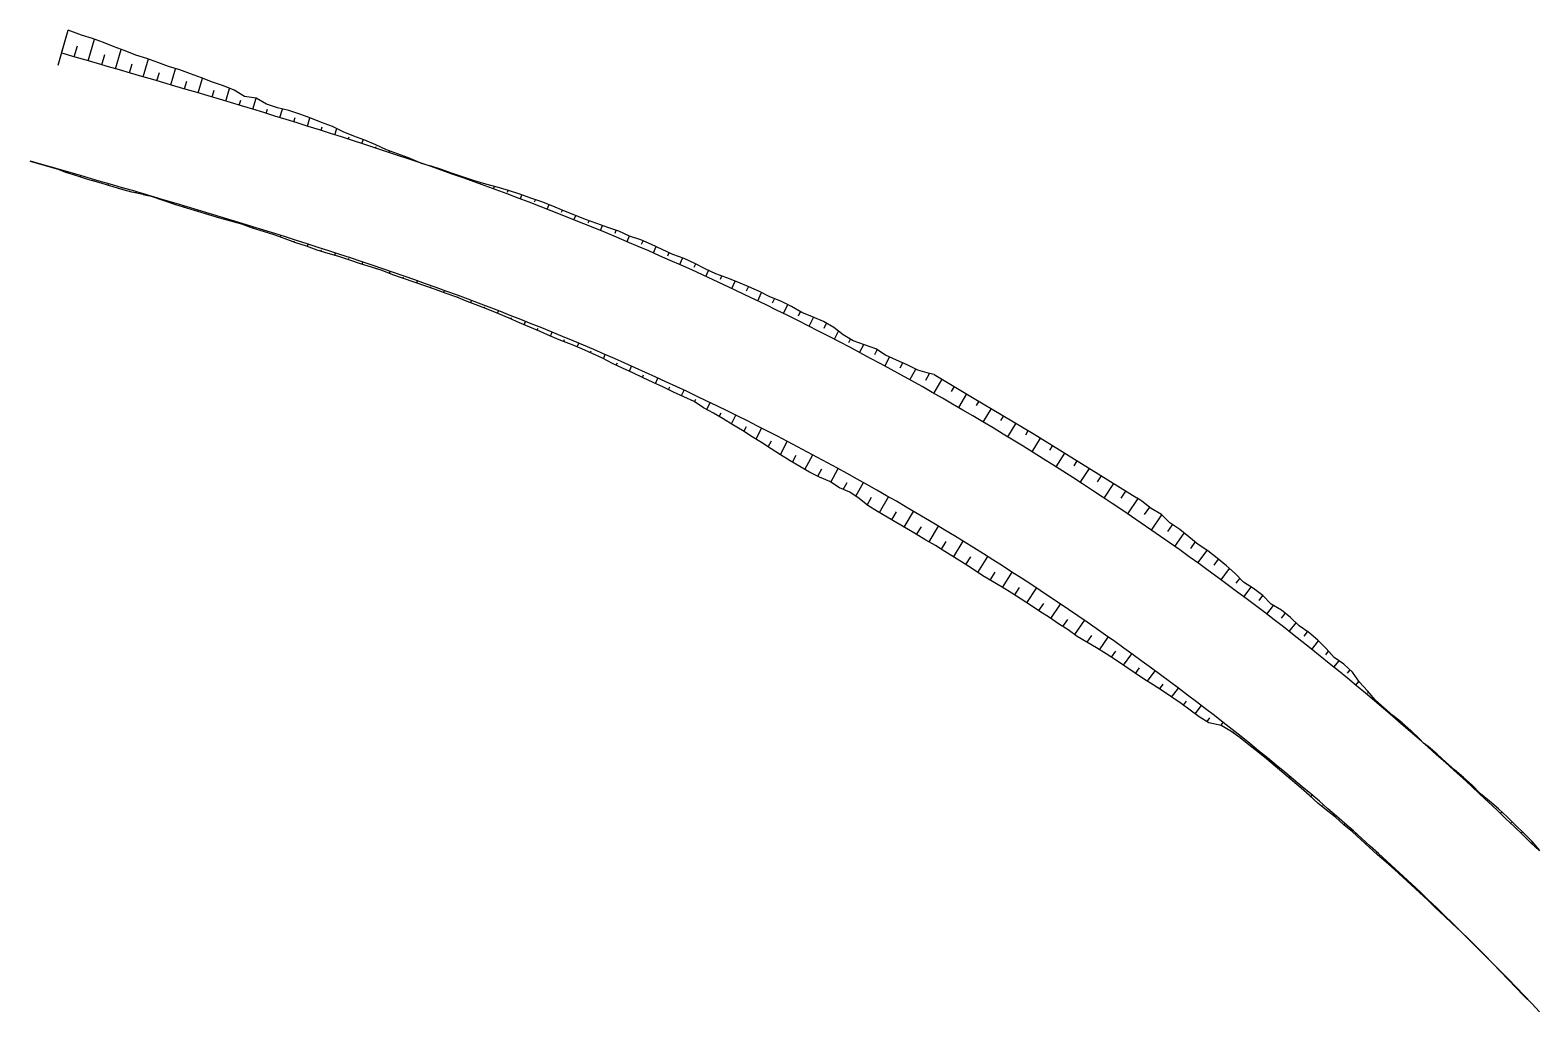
# Model space of a CAD drawing. Header units: metres. Extents: x 288738 to 324331, y 7399322 to 7465117.
# Drawn here: x 295579.1 to 295840.7, y 7462002.2 to 7462172.6 of the extents above; entities that cross this region are included whole.
import ezdxf

# ---------------------------------------------------------------- set-up
doc = ezdxf.new("R2010")
doc.units = ezdxf.units.M
doc.header["$LTSCALE"] = 10
for name, color, linetype in [('F-HZ-ATERRO-TALUDE', 110, 'Continuous'), ('F-HZ-MUROS', 210, 'Continuous'), ('F-HZ-PIANO-CORTE', 10, 'Continuous'), ('F-HZ-TALUDE', 2, 'Continuous')]:
    doc.layers.add(name, color=color, linetype=linetype)

msp = doc.modelspace()

# ---------------------------------------------------------------- linework, layer by layer
at = {"layer": 'F-HZ-ATERRO-TALUDE', "linetype": 'Continuous', "lineweight": -3}
for p, q in [((295584.553, 7462168.613), (295585.706, 7462172.596)), ((295586.782, 7462167.968), (295587.332, 7462169.866)), ((295589.182, 7462167.273), (295590.272, 7462171.038)), ((295591.573, 7462166.581), (295592.089, 7462168.36)), ((295593.964, 7462165.887), (295594.937, 7462169.243)), ((295598.748, 7462164.498), (295599.652, 7462167.6)), ((295596.352, 7462165.194), (295596.807, 7462166.76)), ((295601.138, 7462163.801), (295601.562, 7462165.254)), ((295603.532, 7462163.1), (295604.355, 7462165.909)), ((295605.924, 7462162.397), (295606.323, 7462163.749)), ((295608.313, 7462161.692), (295609.065, 7462164.234)), ((295610.7, 7462160.984), (295611.053, 7462162.171)), ((295613.086, 7462160.273), (295613.749, 7462162.488)), ((295615.42, 7462159.573), (295615.68, 7462160.436)), ((295617.774, 7462158.862), (295618.35, 7462160.764)), ((295620.116, 7462158.149), (295620.34, 7462158.882)), ((295622.501, 7462157.418), (295622.953, 7462158.888)), ((295624.884, 7462156.682), (295625.12, 7462157.444)), ((295627.264, 7462155.942), (295627.705, 7462157.35)), ((295629.641, 7462155.195), (295629.839, 7462155.823)), ((295632.008, 7462154.443), (295632.344, 7462155.499)), ((295634.366, 7462153.688), (295634.49, 7462154.073)), ((295636.74, 7462152.919), (295636.956, 7462153.584)), ((295639.107, 7462152.145), (295639.188, 7462152.39)), ((295641.465, 7462151.364), (295641.55, 7462151.619)), ((295579.506, 7462149.74), (295579.514, 7462149.766)), ((295581.91, 7462149.055), (295581.913, 7462149.063)), ((295643.835, 7462150.572), (295643.868, 7462150.671)), ((295646.197, 7462149.772), (295646.214, 7462149.823)), ((295585.49, 7462148.037), (295585.465, 7462147.949)), ((295587.891, 7462147.342), (295587.825, 7462147.112)), ((295590.293, 7462146.647), (295590.251, 7462146.501)), ((295592.694, 7462145.951), (295592.614, 7462145.677)), ((295595.094, 7462145.251), (295595.049, 7462145.098)), ((295597.494, 7462144.55), (295597.431, 7462144.337)), ((295823.37, 7462046.798), (295823.456, 7462046.894)), ((295825.23, 7462045.129), (295825.264, 7462045.167)), ((295827.082, 7462043.451), (295827.185, 7462043.565)), ((295828.925, 7462041.764), (295828.998, 7462041.844)), ((295830.758, 7462040.071), (295830.837, 7462040.156)), ((295832.582, 7462038.368), (295832.663, 7462038.454)), ((295834.396, 7462036.658), (295834.654, 7462036.929)), ((295836.206, 7462034.936), (295836.326, 7462035.062)), ((295838.007, 7462033.205), (295838.228, 7462033.434)), ((295839.8, 7462031.466), (295839.91, 7462031.578))]:
    msp.add_line(p, q, dxfattribs=at)
at = {"layer": 'F-HZ-MUROS'}
msp.add_lwpolyline([(295583.961, 7462166.494), (295585.706, 7462172.596)], dxfattribs=at)
at = {"layer": 'F-HZ-PIANO-CORTE'}
for p, q in [((295650.175, 7462148.402), (295650.213, 7462148.513)), ((295652.554, 7462147.634), (295652.575, 7462147.692)), ((295654.889, 7462146.739), (295654.932, 7462146.861)), ((295657.279, 7462146.011), (295657.322, 7462146.129)), ((295659.576, 7462145.041), (295659.734, 7462145.47)), ((295662.025, 7462144.482), (295662.138, 7462144.787)), ((295664.246, 7462143.3), (295664.512, 7462144.003)), ((295601.102, 7462143.428), (295601.11, 7462143.456)), ((295603.465, 7462142.612), (295603.514, 7462142.776)), ((295605.848, 7462141.858), (295605.879, 7462141.961)), ((295608.232, 7462141.105), (295608.305, 7462141.349)), ((295666.72, 7462142.784), (295666.863, 7462143.157)), ((295668.904, 7462141.513), (295669.217, 7462142.319)), ((295671.377, 7462140.982), (295671.527, 7462141.362)), ((295610.623, 7462140.376), (295610.661, 7462140.502)), ((295613.029, 7462139.697), (295613.092, 7462139.904)), ((295615.435, 7462139.018), (295615.459, 7462139.096)), ((295617.794, 7462138.195), (295617.87, 7462138.441)), ((295673.546, 7462139.68), (295673.844, 7462140.423)), ((295676.012, 7462139.122), (295676.165, 7462139.498)), ((295678.165, 7462137.802), (295678.525, 7462138.677)), ((295620.189, 7462137.476), (295620.224, 7462137.588)), ((295622.562, 7462136.691), (295622.644, 7462136.953)), ((295624.907, 7462135.825), (295624.966, 7462136.013)), ((295680.676, 7462137.355), (295680.888, 7462137.861)), ((295682.762, 7462135.882), (295683.182, 7462136.874)), ((295685.293, 7462135.469), (295685.535, 7462136.032)), ((295627.274, 7462135.021), (295627.408, 7462135.441)), ((295629.635, 7462134.203), (295629.711, 7462134.438)), ((295632.032, 7462133.492), (295632.165, 7462133.899)), ((295687.34, 7462133.916), (295687.827, 7462135.034)), ((295689.857, 7462133.443), (295690.09, 7462133.971)), ((295634.419, 7462132.748), (295634.48, 7462132.933)), ((295636.788, 7462131.953), (295636.914, 7462132.326)), ((295639.17, 7462131.191), (295639.226, 7462131.358)), ((295641.523, 7462130.35), (295641.649, 7462130.717)), ((295691.901, 7462131.906), (295692.409, 7462133.045)), ((295694.431, 7462131.45), (295694.688, 7462132.018)), ((295696.442, 7462129.849), (295696.925, 7462130.902)), ((295643.873, 7462129.498), (295643.943, 7462129.698)), ((295646.241, 7462128.697), (295646.373, 7462129.07)), ((295648.606, 7462127.885), (295648.668, 7462128.058)), ((295698.964, 7462129.365), (295699.224, 7462129.925)), ((295700.957, 7462127.752), (295701.559, 7462129.033)), ((295703.531, 7462127.365), (295703.855, 7462128.044)), ((295650.957, 7462127.035), (295651.083, 7462127.383)), ((295653.309, 7462126.188), (295653.37, 7462126.356)), ((295655.632, 7462125.266), (295655.777, 7462125.652)), ((295705.454, 7462125.609), (295706.138, 7462127.028)), ((295708.044, 7462125.243), (295708.396, 7462125.963)), ((295657.964, 7462124.365), (295658.041, 7462124.567)), ((295660.278, 7462123.42), (295660.454, 7462123.875)), ((295662.585, 7462122.455), (295662.685, 7462122.712)), ((295709.924, 7462123.425), (295710.684, 7462124.962)), ((295712.506, 7462123.027), (295712.861, 7462123.736)), ((295714.37, 7462121.2), (295715.154, 7462122.746)), ((295664.876, 7462121.455), (295665.112, 7462122.05)), ((295667.182, 7462120.49), (295667.309, 7462120.805)), ((295669.465, 7462119.471), (295669.754, 7462120.177)), ((295717.003, 7462120.891), (295717.424, 7462121.71)), ((295718.779, 7462118.938), (295719.497, 7462120.322)), ((295671.782, 7462118.534), (295671.925, 7462118.878)), ((295674.109, 7462117.621), (295674.377, 7462118.255)), ((295721.273, 7462118.366), (295721.574, 7462118.939)), ((295723.154, 7462116.641), (295723.893, 7462118.031)), ((295676.387, 7462116.593), (295676.534, 7462116.935)), ((295678.658, 7462115.549), (295678.979, 7462116.288)), ((295680.894, 7462114.431), (295681.082, 7462114.859)), ((295725.77, 7462116.289), (295726.207, 7462117.103)), ((295727.517, 7462114.294), (295728.358, 7462115.84)), ((295730.172, 7462113.973), (295730.65, 7462114.843)), ((295683.163, 7462113.382), (295683.56, 7462114.273)), ((295685.427, 7462112.321), (295685.636, 7462112.784)), ((295687.688, 7462111.254), (295688.126, 7462112.21)), ((295731.867, 7462111.9), (295732.887, 7462113.733)), ((295734.625, 7462111.867), (295735.271, 7462113.015)), ((295689.95, 7462110.191), (295690.175, 7462110.676)), ((295692.226, 7462109.157), (295692.67, 7462110.1)), ((295736.057, 7462109.542), (295737.465, 7462112.016)), ((295739.086, 7462109.851), (295739.599, 7462110.743)), ((295694.482, 7462108.081), (295694.708, 7462108.555)), ((295696.603, 7462106.761), (295697.178, 7462107.951)), ((295740.348, 7462107.072), (295741.742, 7462109.466)), ((295743.433, 7462107.423), (295743.884, 7462108.189)), ((295698.781, 7462105.533), (295699.105, 7462106.195)), ((295700.923, 7462104.245), (295701.671, 7462105.753)), ((295744.62, 7462104.559), (295746.022, 7462106.915)), ((295747.695, 7462104.861), (295748.163, 7462105.638)), ((295748.865, 7462102.003), (295750.301, 7462104.364)), ((295703.056, 7462102.94), (295703.482, 7462103.789)), ((295705.164, 7462101.597), (295706.137, 7462103.51)), ((295751.995, 7462102.371), (295752.437, 7462103.09)), ((295753.081, 7462099.41), (295754.562, 7462101.792)), ((295707.278, 7462100.262), (295707.821, 7462101.316)), ((295709.382, 7462098.912), (295710.585, 7462101.22)), ((295756.194, 7462099.701), (295756.682, 7462100.477)), ((295757.282, 7462096.769), (295758.802, 7462099.161)), ((295711.502, 7462097.588), (295712.154, 7462098.822)), ((295713.662, 7462096.33), (295715.024, 7462098.876)), ((295718.151, 7462094.14), (295719.437, 7462096.489)), ((295760.373, 7462096.991), (295760.922, 7462097.846)), ((295761.458, 7462094.088), (295763.042, 7462096.529)), ((295715.88, 7462095.179), (295716.558, 7462096.433)), ((295720.295, 7462092.87), (295720.963, 7462094.075)), ((295722.483, 7462091.68), (295723.818, 7462094.06)), ((295764.47, 7462094.173), (295765.156, 7462095.218)), ((295765.6, 7462091.37), (295767.278, 7462093.901)), ((295724.471, 7462090.167), (295725.229, 7462091.502)), ((295726.604, 7462088.867), (295728.169, 7462091.59)), ((295768.582, 7462091.372), (295769.395, 7462092.587)), ((295769.713, 7462088.614), (295771.512, 7462091.271)), ((295728.751, 7462087.586), (295729.549, 7462088.958)), ((295730.907, 7462086.319), (295732.519, 7462089.06)), ((295772.642, 7462088.504), (295773.522, 7462089.79)), ((295733.05, 7462085.033), (295733.868, 7462086.406)), ((295735.207, 7462083.769), (295736.843, 7462086.486)), ((295773.805, 7462085.815), (295775.625, 7462088.447)), ((295776.637, 7462085.585), (295777.455, 7462086.756)), ((295737.346, 7462082.477), (295738.17, 7462083.83)), ((295739.461, 7462081.145), (295741.14, 7462083.869)), ((295777.853, 7462082.986), (295779.489, 7462085.305)), ((295780.656, 7462082.643), (295781.435, 7462083.736)), ((295741.59, 7462079.834), (295742.434, 7462081.188)), ((295743.684, 7462078.468), (295745.41, 7462081.206)), ((295781.896, 7462080.104), (295783.477, 7462082.297)), ((295745.803, 7462077.144), (295746.669, 7462078.502)), ((295747.945, 7462075.855), (295749.652, 7462078.501)), ((295784.684, 7462079.711), (295785.459, 7462080.775)), ((295785.91, 7462077.181), (295787.358, 7462079.15)), ((295750.077, 7462074.551), (295750.919, 7462075.842)), ((295752.183, 7462073.204), (295753.864, 7462075.753)), ((295788.54, 7462076.577), (295789.182, 7462077.441)), ((295789.884, 7462074.229), (295791.145, 7462075.908)), ((295754.273, 7462071.831), (295755.117, 7462073.097)), ((295756.375, 7462070.479), (295758.049, 7462072.962)), ((295792.518, 7462073.583), (295793.165, 7462074.436)), ((295793.833, 7462071.235), (295794.985, 7462072.739)), ((295796.429, 7462070.539), (295797.061, 7462071.355)), ((295758.444, 7462069.076), (295759.287, 7462070.313)), ((295760.51, 7462067.67), (295762.204, 7462070.127)), ((295797.759, 7462068.197), (295798.947, 7462069.717)), ((295800.313, 7462067.418), (295800.91, 7462068.175)), ((295762.63, 7462066.347), (295763.449, 7462067.522)), ((295764.773, 7462065.06), (295766.322, 7462067.257)), ((295801.665, 7462065.115), (295802.829, 7462066.575)), ((295766.895, 7462063.739), (295767.632, 7462064.773)), ((295768.976, 7462062.353), (295770.41, 7462064.345)), ((295804.082, 7462064.175), (295804.57, 7462064.781)), ((295805.515, 7462062.014), (295806.419, 7462063.126)), ((295771.045, 7462060.95), (295771.745, 7462061.911)), ((295773.139, 7462059.584), (295774.468, 7462061.39)), ((295807.887, 7462060.989), (295808.336, 7462061.536)), ((295775.236, 7462058.223), (295775.859, 7462059.061)), ((295777.313, 7462056.832), (295778.491, 7462058.399)), ((295809.302, 7462058.905), (295809.834, 7462059.546)), ((295811.355, 7462057.508), (295811.51, 7462057.693)), ((295779.363, 7462055.401), (295779.927, 7462056.143)), ((295781.386, 7462053.933), (295782.485, 7462055.363)), ((295813.093, 7462055.729), (295813.212, 7462055.869)), ((295783.48, 7462052.572), (295783.971, 7462053.205)), ((295785.872, 7462051.901), (295786.28, 7462052.421)), ((295815.045, 7462054.166), (295815.093, 7462054.222)), ((295816.893, 7462052.483), (295817.01, 7462052.618)), ((295788.015, 7462050.618), (295788.121, 7462050.752)), ((295818.846, 7462050.921), (295818.912, 7462050.996)), ((295791.979, 7462047.573), (295792.055, 7462047.668)), ((295793.934, 7462046.016), (295794.072, 7462046.185)), ((295795.848, 7462044.408), (295795.926, 7462044.502)), ((295797.742, 7462042.775), (295797.929, 7462043)), ((295799.648, 7462041.159), (295799.747, 7462041.276)), ((295801.51, 7462039.49), (295801.754, 7462039.777)), ((295803.416, 7462037.873), (295803.535, 7462038.011)), ((295805.372, 7462036.316), (295805.544, 7462036.515)), ((295807.249, 7462034.666), (295807.338, 7462034.768)), ((295809.161, 7462033.057), (295809.301, 7462033.215)), ((295811.006, 7462031.37), (295811.087, 7462031.46)), ((295812.827, 7462029.657), (295813.025, 7462029.876)), ((295814.723, 7462028.028), (295814.798, 7462028.11)), ((295816.597, 7462026.374), (295816.714, 7462026.499)), ((295818.435, 7462024.679), (295818.49, 7462024.738)), ((295820.282, 7462022.994), (295820.369, 7462023.086)), ((295822.108, 7462021.287), (295822.145, 7462021.326)), ((295823.914, 7462019.558), (295823.987, 7462019.635)), ((295825.728, 7462017.839), (295825.756, 7462017.867)), ((295827.556, 7462016.133), (295827.571, 7462016.148)), ((295829.324, 7462014.365), (295829.336, 7462014.378)), ((295831.091, 7462012.597), (295831.118, 7462012.624)), ((295838.057, 7462005.423), (295838.105, 7462005.469)), ((295839.824, 7462003.654), (295839.826, 7462003.657))]:
    msp.add_line(p, q, dxfattribs=at)
at = {"layer": 'F-HZ-TALUDE', "linetype": 'Continuous', "lineweight": -3}
for p, q in [((295579.129, 7462149.877), (295585.368, 7462148.072)), ((295583.449, 7462148.627), (295581.528, 7462149.183))]:
    msp.add_line(p, q, dxfattribs=at)
at = {"layer": 'F-HZ-TALUDE', "linetype": 'Continuous', "lineweight": -3, "flags": 128}
for points in [[(295646.816, 7462149.561), (295644.789, 7462150.443), (295642.885, 7462151.146), (295640.974, 7462151.823), (295639.129, 7462152.702), (295637.251, 7462153.477), (295635.344, 7462154.165), (295633.46, 7462154.922), (295631.636, 7462155.865), (295629.734, 7462156.564), (295627.844, 7462157.297), (295625.95, 7462158.016), (295624.023, 7462158.629), (295622.056, 7462159.104), (295620.145, 7462159.759), (295618.342, 7462160.768), (295616.323, 7462161.062), (295614.547, 7462162.157), (295612.675, 7462162.934), (295610.763, 7462163.573), (295608.88, 7462164.306), (295606.988, 7462165.005), (295605.09, 7462165.681), (295603.17, 7462166.277), (295601.278, 7462166.965), (295599.4, 7462167.699), (295597.468, 7462168.242), (295595.602, 7462169.007), (295593.71, 7462169.678), (295591.849, 7462170.454), (295589.967, 7462171.151), (295588.043, 7462171.701), (295586.173, 7462172.429), (295585.706, 7462172.596)], [(295841.181, 7462030.114), (295839.724, 7462031.54), (295838.262, 7462032.959), (295836.794, 7462034.373), (295835.321, 7462035.781), (295833.842, 7462037.184), (295832.357, 7462038.58), (295830.867, 7462039.97), (295829.371, 7462041.354), (295827.87, 7462042.733), (295826.363, 7462044.105), (295824.851, 7462045.471), (295823.334, 7462046.831), (295821.81, 7462048.185), (295820.282, 7462049.533), (295818.748, 7462050.875), (295817.209, 7462052.211), (295815.664, 7462053.54), (295814.114, 7462054.864), (295812.559, 7462056.181), (295810.999, 7462057.492), (295809.433, 7462058.797), (295807.862, 7462060.095), (295806.286, 7462061.387), (295804.705, 7462062.673), (295803.119, 7462063.952), (295801.527, 7462065.225), (295799.931, 7462066.492), (295798.329, 7462067.752), (295796.722, 7462069.006), (295795.111, 7462070.254), (295793.494, 7462071.495), (295791.873, 7462072.729), (295790.246, 7462073.957), (295788.615, 7462075.179), (295786.979, 7462076.394), (295785.338, 7462077.602), (295783.692, 7462078.804), (295782.041, 7462080), (295780.386, 7462081.188), (295778.725, 7462082.37), (295777.061, 7462083.546), (295775.391, 7462084.714), (295773.717, 7462085.876), (295772.038, 7462087.032), (295770.354, 7462088.18), (295768.666, 7462089.322), (295766.974, 7462090.457), (295765.276, 7462091.585), (295763.575, 7462092.707), (295761.869, 7462093.822), (295760.158, 7462094.93), (295758.443, 7462096.031), (295756.724, 7462097.125), (295755, 7462098.212), (295753.272, 7462099.292), (295751.539, 7462100.366), (295749.803, 7462101.432), (295748.062, 7462102.492), (295746.317, 7462103.544), (295744.567, 7462104.59), (295742.814, 7462105.628), (295741.056, 7462106.66), (295739.294, 7462107.684), (295737.528, 7462108.702), (295735.759, 7462109.712), (295733.985, 7462110.716), (295732.207, 7462111.712), (295730.425, 7462112.701), (295728.639, 7462113.683), (295726.849, 7462114.658), (295725.056, 7462115.625), (295723.258, 7462116.586), (295721.457, 7462117.539), (295719.652, 7462118.485), (295717.843, 7462119.424), (295716.03, 7462120.355), (295714.214, 7462121.279), (295712.394, 7462122.196), (295710.57, 7462123.106), (295708.743, 7462124.009), (295706.912, 7462124.904), (295705.077, 7462125.792), (295703.239, 7462126.672), (295701.398, 7462127.545), (295699.553, 7462128.411), (295697.704, 7462129.269), (295695.853, 7462130.12), (295693.997, 7462130.964), (295692.139, 7462131.8), (295690.277, 7462132.628), (295688.411, 7462133.449), (295686.543, 7462134.263), (295684.671, 7462135.069), (295682.796, 7462135.868), (295680.918, 7462136.659), (295679.037, 7462137.443), (295677.152, 7462138.219), (295675.265, 7462138.988), (295673.374, 7462139.749), (295671.481, 7462140.502), (295669.584, 7462141.248), (295667.685, 7462141.987), (295665.782, 7462142.717), (295663.877, 7462143.441), (295661.97, 7462144.156), (295660.06, 7462144.864), (295658.149, 7462145.564), (295656.237, 7462146.256), (295654.322, 7462146.942), (295652.407, 7462147.62), (295650.49, 7462148.293), (295648.571, 7462148.958), (295646.651, 7462149.617), (295644.731, 7462150.27), (295642.809, 7462150.917), (295640.886, 7462151.557), (295638.962, 7462152.193), (295637.038, 7462152.823), (295635.112, 7462153.448), (295633.187, 7462154.067), (295631.26, 7462154.682), (295629.333, 7462155.292), (295627.406, 7462155.897), (295625.478, 7462156.498), (295623.55, 7462157.095), (295621.622, 7462157.689), (295619.694, 7462158.278), (295617.765, 7462158.865), (295615.837, 7462159.447), (295613.908, 7462160.027), (295611.98, 7462160.603), (295610.052, 7462161.177), (295608.124, 7462161.748), (295606.196, 7462162.317), (295604.269, 7462162.884), (295602.342, 7462163.449), (295600.416, 7462164.012), (295598.49, 7462164.573), (295596.564, 7462165.133), (295594.64, 7462165.691), (295592.716, 7462166.249), (295590.793, 7462166.807), (295588.871, 7462167.364), (295586.949, 7462167.92), (295585.029, 7462168.476), (295584.573, 7462168.607)], [(295583.445, 7462148.616), (295581.523, 7462149.166), (295579.599, 7462149.718), (295579.117, 7462149.835)], [(295841.213, 7462002.192), (295839.868, 7462003.618), (295838.518, 7462005.039), (295837.162, 7462006.454), (295835.8, 7462007.863), (295834.433, 7462009.268), (295833.06, 7462010.666), (295831.681, 7462012.06), (295830.297, 7462013.448), (295828.907, 7462014.83), (295827.512, 7462016.206), (295826.112, 7462017.577), (295824.705, 7462018.943), (295823.294, 7462020.303), (295821.877, 7462021.657), (295820.454, 7462023.005), (295819.027, 7462024.348), (295817.593, 7462025.685), (295816.155, 7462027.016), (295814.711, 7462028.342), (295813.262, 7462029.662), (295811.808, 7462030.976), (295810.348, 7462032.284), (295808.883, 7462033.586), (295807.413, 7462034.882), (295805.938, 7462036.173), (295804.458, 7462037.458), (295802.972, 7462038.736), (295801.482, 7462040.009), (295799.986, 7462041.276), (295798.485, 7462042.536), (295796.98, 7462043.791), (295795.469, 7462045.04), (295793.953, 7462046.282), (295792.433, 7462047.519), (295790.907, 7462048.75), (295789.376, 7462049.974), (295787.841, 7462051.192), (295786.301, 7462052.404), (295784.756, 7462053.61), (295783.206, 7462054.81), (295781.651, 7462056.003), (295780.092, 7462057.191), (295778.527, 7462058.372), (295776.958, 7462059.547), (295775.385, 7462060.715), (295773.807, 7462061.877), (295772.224, 7462063.033), (295770.636, 7462064.183), (295769.044, 7462065.326), (295767.447, 7462066.463), (295765.846, 7462067.593), (295764.24, 7462068.717), (295762.63, 7462069.834), (295761.016, 7462070.946), (295759.397, 7462072.05), (295757.773, 7462073.148), (295756.145, 7462074.24), (295754.513, 7462075.325), (295752.877, 7462076.404), (295751.236, 7462077.476), (295749.591, 7462078.541), (295747.941, 7462079.6), (295746.288, 7462080.652), (295744.63, 7462081.698), (295742.968, 7462082.737), (295741.302, 7462083.769), (295739.632, 7462084.795), (295737.957, 7462085.814), (295736.279, 7462086.826), (295734.597, 7462087.832), (295732.91, 7462088.831), (295731.22, 7462089.823), (295729.525, 7462090.808), (295727.827, 7462091.786), (295726.125, 7462092.758), (295724.419, 7462093.723), (295722.709, 7462094.681), (295720.995, 7462095.632), (295719.278, 7462096.577), (295717.557, 7462097.514), (295715.832, 7462098.445), (295714.103, 7462099.368), (295712.37, 7462100.285), (295710.634, 7462101.195), (295708.895, 7462102.098), (295707.152, 7462102.994), (295705.405, 7462103.883), (295703.654, 7462104.765), (295701.9, 7462105.639), (295700.143, 7462106.507), (295698.382, 7462107.368), (295696.618, 7462108.222), (295694.85, 7462109.069), (295693.079, 7462109.908), (295691.305, 7462110.741), (295689.527, 7462111.566), (295687.746, 7462112.385), (295685.962, 7462113.196), (295684.174, 7462114), (295682.384, 7462114.797), (295680.59, 7462115.587), (295678.793, 7462116.369), (295676.993, 7462117.145), (295675.19, 7462117.913), (295673.383, 7462118.674), (295671.574, 7462119.428), (295669.762, 7462120.174), (295667.947, 7462120.913), (295666.128, 7462121.645), (295664.307, 7462122.37), (295662.483, 7462123.087), (295660.656, 7462123.797), (295658.827, 7462124.5), (295656.994, 7462125.195), (295655.158, 7462125.884), (295653.318, 7462126.566), (295651.475, 7462127.241), (295649.628, 7462127.909), (295647.779, 7462128.572), (295645.926, 7462129.228), (295644.069, 7462129.879), (295642.21, 7462130.524), (295640.348, 7462131.163), (295638.483, 7462131.797), (295636.616, 7462132.426), (295634.745, 7462133.05), (295632.872, 7462133.668), (295630.996, 7462134.282), (295629.118, 7462134.891), (295627.237, 7462135.496), (295625.354, 7462136.097), (295623.468, 7462136.694), (295621.581, 7462137.287), (295619.691, 7462137.877), (295617.799, 7462138.463), (295615.905, 7462139.046), (295614.009, 7462139.625), (295612.111, 7462140.202), (295610.211, 7462140.776), (295608.309, 7462141.347), (295606.406, 7462141.917), (295604.501, 7462142.484), (295602.594, 7462143.049), (295600.686, 7462143.612), (295598.776, 7462144.174), (295596.865, 7462144.734), (295594.952, 7462145.293), (295593.038, 7462145.851), (295591.122, 7462146.407), (295587.287, 7462147.517), (295579.129, 7462149.877)], [(295736.091, 7462112.835), (295735.278, 7462113.013), (295733.23, 7462113.547), (295731.431, 7462114.522), (295729.527, 7462115.305), (295727.663, 7462116.159), (295725.941, 7462117.275), (295724.006, 7462117.993), (295722.046, 7462118.657), (295720.288, 7462119.706), (295718.648, 7462120.983), (295716.886, 7462122.03), (295714.991, 7462122.814), (295713.095, 7462123.596), (295711.334, 7462124.646), (295709.495, 7462125.539), (295707.58, 7462126.277), (295705.766, 7462127.221), (295703.886, 7462128.03), (295702.016, 7462128.856), (295700.105, 7462129.594), (295698.187, 7462130.313), (295696.336, 7462131.177), (295694.514, 7462132.106), (295692.655, 7462132.954), (295690.736, 7462133.665), (295688.889, 7462134.541), (295687.036, 7462135.402), (295685.152, 7462136.193), (295683.216, 7462136.858), (295681.357, 7462137.708), (295679.411, 7462138.346), (295677.497, 7462139.061), (295675.553, 7462139.699), (295673.673, 7462140.496), (295671.779, 7462141.255), (295669.899, 7462142.054), (295667.996, 7462142.793), (295666.05, 7462143.418), (295664.142, 7462144.144), (295662.198, 7462144.769), (295660.234, 7462145.335), (295658.26, 7462145.868), (295656.293, 7462146.414), (295654.36, 7462147.049), (295652.448, 7462147.738), (295650.53, 7462148.407), (295648.603, 7462149.051)], [(295598.743, 7462144.062), (295596.788, 7462144.471), (295594.861, 7462144.982), (295592.959, 7462145.579), (295591.041, 7462146.125), (295589.117, 7462146.658), (295587.23, 7462147.32), (295585.318, 7462147.898)], [(295839.864, 7462003.614), (295838.476, 7462004.999), (295837.098, 7462006.393), (295835.76, 7462007.825), (295834.396, 7462009.232), (295833.023, 7462010.63), (295831.652, 7462012.031), (295830.271, 7462013.422), (295828.883, 7462014.805), (295827.498, 7462016.191), (295826.058, 7462017.522), (295824.644, 7462018.879), (295823.209, 7462020.214), (295821.806, 7462021.582), (295820.369, 7462022.915), (295818.916, 7462024.23), (295817.486, 7462025.569), (295816.033, 7462026.884), (295814.556, 7462028.173), (295813.06, 7462029.439), (295811.633, 7462030.782), (295810.204, 7462032.123), (295808.745, 7462033.43), (295807.234, 7462034.679), (295805.783, 7462035.995), (295804.237, 7462037.202), (295802.721, 7462038.443), (295801.239, 7462039.724), (295799.789, 7462041.042), (295798.285, 7462042.297), (295796.815, 7462043.593), (295795.317, 7462044.855), (295793.816, 7462046.115), (295792.28, 7462047.331), (295790.753, 7462048.558), (295789.21, 7462049.764), (295787.614, 7462050.905), (295785.901, 7462051.894), (295783.8, 7462052.38), (295782.114, 7462053.394), (295780.545, 7462054.556), (295778.955, 7462055.692), (295777.351, 7462056.807), (295775.73, 7462057.899), (295774.096, 7462058.972), (295772.448, 7462060.025), (295770.818, 7462061.1), (295769.205, 7462062.197), (295767.592, 7462063.295), (295765.946, 7462064.345), (295764.277, 7462065.361), (295762.601, 7462066.364), (295760.929, 7462067.373), (295759.339, 7462068.499), (295757.701, 7462069.555), (295756.103, 7462070.668), (295754.455, 7462071.709), (295752.837, 7462072.794), (295751.187, 7462073.828), (295749.554, 7462074.891), (295747.883, 7462075.893), (295746.216, 7462076.901), (295744.537, 7462077.889), (295742.925, 7462078.983), (295741.283, 7462080.03), (295739.622, 7462081.045), (295737.968, 7462082.074), (295736.333, 7462083.133), (295734.637, 7462084.091), (295732.962, 7462085.085), (295731.294, 7462086.09), (295729.617, 7462087.08), (295727.936, 7462088.062), (295726.269, 7462089.069), (295724.596, 7462090.067), (295723.056, 7462091.302), (295721.425, 7462092.378), (295719.629, 7462093.16), (295717.999, 7462094.24), (295716.205, 7462095.021), (295714.45, 7462095.871), (295712.765, 7462096.853), (295711.08, 7462097.834), (295709.428, 7462098.882), (295707.78, 7462099.94), (295706.131, 7462100.999), (295704.466, 7462102.029), (295702.817, 7462103.095), (295701.142, 7462104.111), (295699.469, 7462105.135), (295697.773, 7462106.116), (295696.059, 7462107.061), (295694.404, 7462108.132), (295692.639, 7462108.975), (295690.849, 7462109.765), (295689.082, 7462110.602), (295687.31, 7462111.431), (295685.542, 7462112.267), (295683.771, 7462113.097), (295681.999, 7462113.929), (295680.218, 7462114.738), (295678.478, 7462115.643), (295676.694, 7462116.448), (295674.923, 7462117.283), (295673.115, 7462118.034), (295671.282, 7462118.722), (295669.473, 7462119.468), (295667.69, 7462120.28), (295665.881, 7462121.028), (295664.08, 7462121.794), (295662.287, 7462122.586), (295660.478, 7462123.336), (295658.672, 7462124.094), (295656.843, 7462124.794), (295655.017, 7462125.505), (295653.196, 7462126.233), (295651.347, 7462126.89), (295649.507, 7462127.573), (295647.652, 7462128.216), (295645.792, 7462128.85), (295643.93, 7462129.478), (295642.077, 7462130.136), (295640.24, 7462130.847), (295638.366, 7462131.45), (295636.489, 7462132.048), (295634.623, 7462132.683), (295632.746, 7462133.284), (295630.851, 7462133.836), (295628.961, 7462134.407), (295627.104, 7462135.083), (295625.229, 7462135.705), (295623.375, 7462136.398), (295621.512, 7462137.069), (295619.62, 7462137.651), (295617.723, 7462138.217), (295615.86, 7462138.899), (295613.951, 7462139.437), (295612.042, 7462139.975), (295610.132, 7462140.514), (295608.236, 7462141.104), (295606.344, 7462141.711), (295604.439, 7462142.275), (295602.558, 7462142.927), (295599.863, 7462143.854)], [(295820.349, 7462049.61), (295818.88, 7462051.027), (295817.333, 7462052.355), (295815.751, 7462053.642), (295814.221, 7462054.99), (295812.684, 7462056.329), (295811.336, 7462057.895), (295809.934, 7462059.4), (295808.735, 7462061.155), (295807.253, 7462062.571), (295805.544, 7462063.708), (295804.153, 7462065.24), (295802.703, 7462066.702), (295801.132, 7462068.013), (295799.48, 7462069.221), (295797.977, 7462070.621), (295796.38, 7462071.901), (295794.615, 7462072.961), (295793.166, 7462074.435), (295791.521, 7462075.653), (295789.826, 7462076.803), (295788.357, 7462078.258), (295786.823, 7462079.628), (295785.252, 7462080.95), (295783.626, 7462082.198), (295781.921, 7462083.336), (295780.336, 7462084.642), (295778.721, 7462085.907), (295777.018, 7462087.049), (295775.547, 7462088.525), (295773.785, 7462089.582), (295772.172, 7462090.856), (295771.304, 7462091.402)], [(295841.282, 7462030.218), (295839.95, 7462031.772), (295838.482, 7462033.187), (295837.02, 7462034.609), (295835.583, 7462036.057), (295834.096, 7462037.453), (295832.503, 7462038.735), (295830.94, 7462040.048), (295829.525, 7462041.52), (295827.999, 7462042.874), (295826.444, 7462044.194), (295824.915, 7462045.542), (295823.419, 7462046.927), (295821.872, 7462048.255)]]:
    msp.add_lwpolyline(points, dxfattribs=at)
at = {"layer": 'F-HZ-TALUDE'}
for points in [[(295646.816, 7462149.561), (295648.603, 7462149.051)], [(295585.318, 7462147.898), (295583.449, 7462148.627)], [(295598.743, 7462144.062), (295599.863, 7462143.854)], [(295736.091, 7462112.835), (295742.765, 7462108.856), (295753.284, 7462102.586), (295771.304, 7462091.402)], [(295821.872, 7462048.255), (295821.046, 7462048.859), (295820.349, 7462049.61)]]:
    msp.add_lwpolyline(points, dxfattribs=at)

doc.saveas('drawing.dxf')
